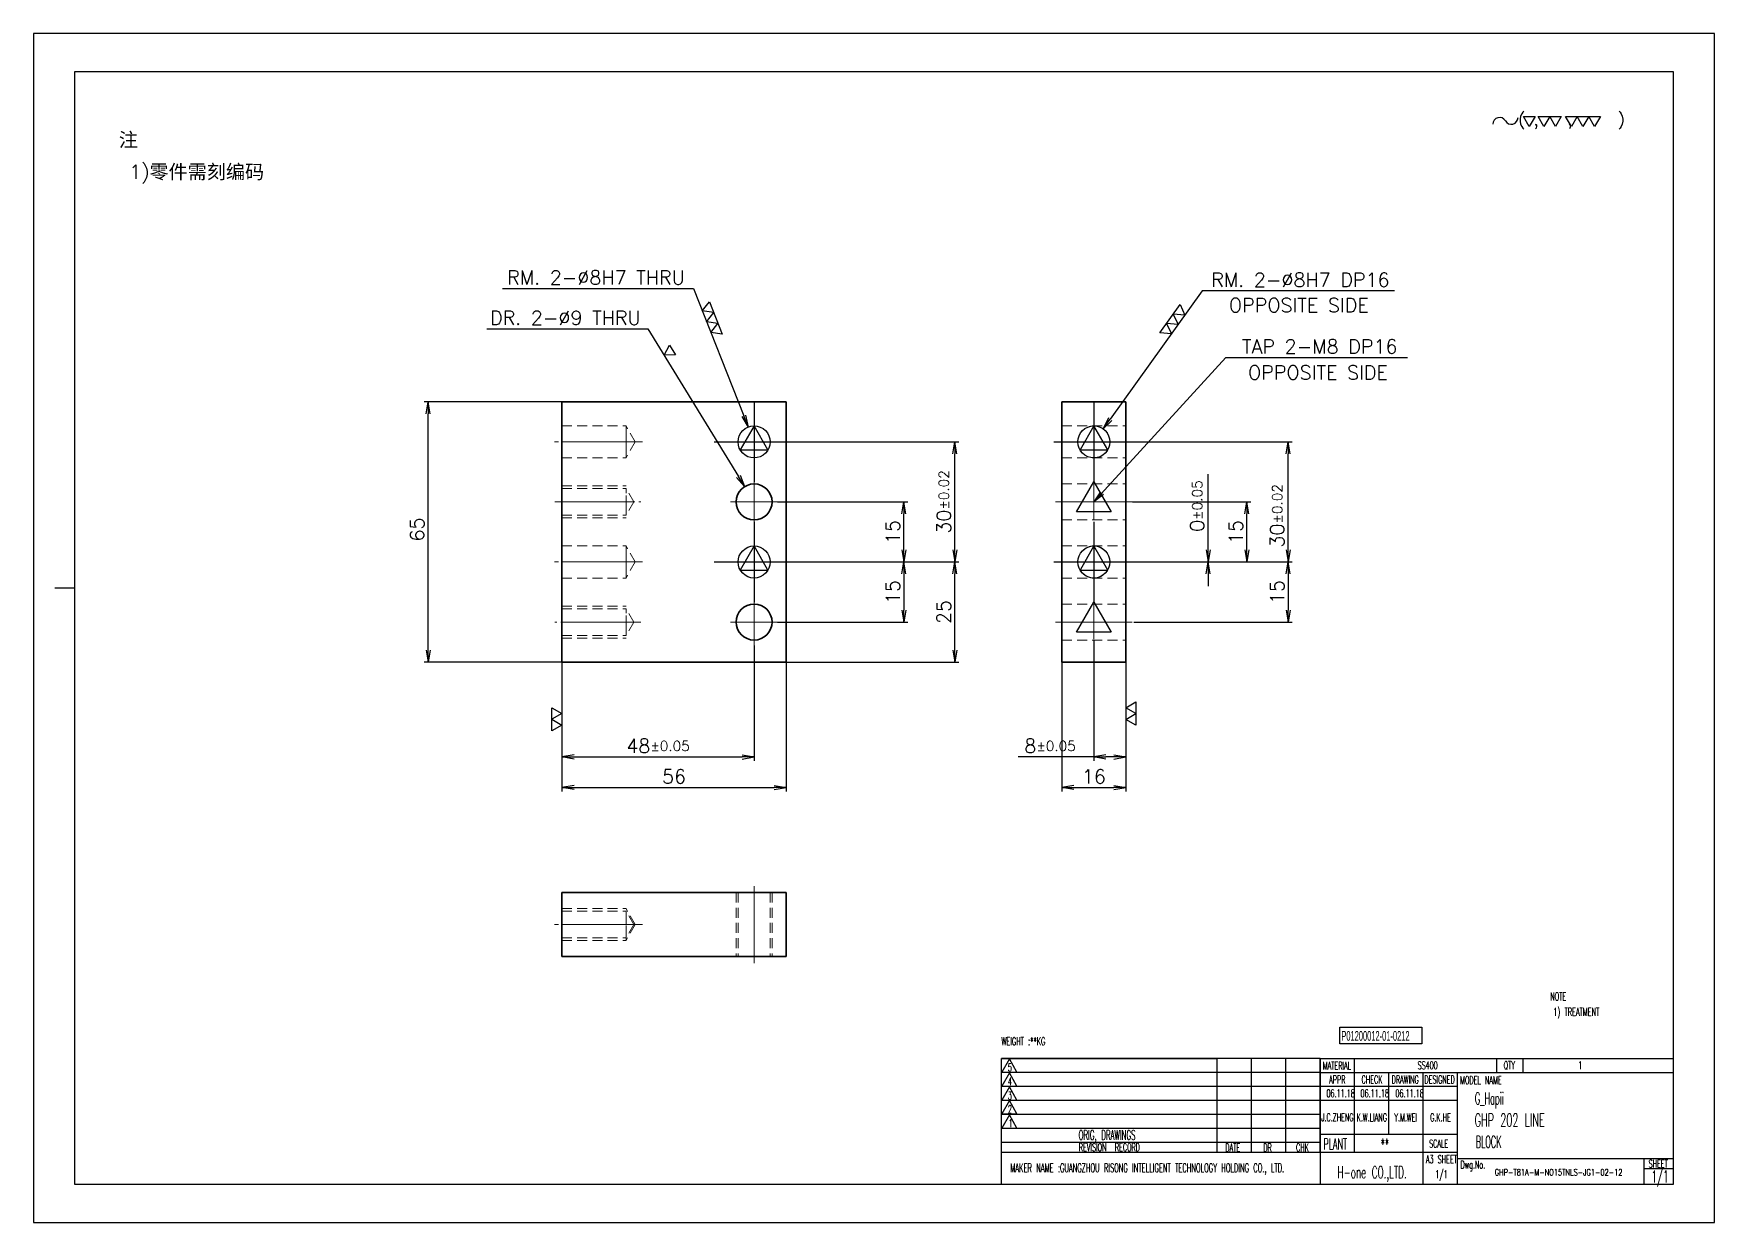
# Model space of a CAD drawing. Header units: millimetres. Extents: x 5606 to 13175, y -3239 to -2051.
# Drawn here: x 12507.2 to 12927.2, y -3239.2 to -2942.2 of the extents above; entities that cross this region are included whole.
import ezdxf
from ezdxf.enums import TextEntityAlignment as Align

# ---------------------------------------------------------------- set-up
doc = ezdxf.new("R2010")
doc.units = ezdxf.units.MM
doc.linetypes.add('CENTER-HOKUTO', pattern=[23, 20, -1, 1, -1])
doc.linetypes.add('HIDDEN-HOKUTO', pattern=[3.8, 2.5, -1.3])
doc.layers.add('AM_7', color=2, linetype='CENTER-HOKUTO', lineweight=30)
doc.layers.add('AM_HID', color=1, linetype='HIDDEN-HOKUTO', lineweight=25)
doc.layers.add('title_frame', color=7, linetype='Continuous')
doc.layers.add('word_dim', color=253, linetype='Continuous')
doc.styles.add('MX_NOTE_STANDARD', font='txt.shx', dxfattribs={"bigfont": 'bigfont.shx'})
doc.styles.get("Standard").update_dxf_attribs({"font": 'romans.shx', "bigfont": 'bigfont.shx'})
doc.dimstyles.new('RS1-1', dxfattribs={"dimtxt": 3.5, "dimasz": 3, "dimexe": 1, "dimexo": 0, "dimgap": 1, "dimtad": 3, "dimdsep": 46, "dimtxsty": 'Standard', "dimblk1": 'OPEN', "dimblk2": 'OPEN', "dimsah": 1, "dimcen": 0, "dimclrd": 256, "dimclre": 256, "dimclrt": 3, "dimazin": 2, "dimtfac": 1, "dimtmove": 0, "dimatfit": 3, "dimldrblk": 'OPEN', "dimfxl": 0, "dimtolj": 1, "dimtzin": 0, "dimarcsym": 0})

# ---------------------------------------------------------------- blocks, each defined once
blk = doc.blocks.new('A$C404331B6')
at = {"layer": 'title_frame'}
for p, q in [((0, -31.5), (0, 0)), ((0, 0), (53.9, 0)), ((79.62, 0), (0, 0)), ((53.9, -23.5), (53.9, 0)), ((62.48, -23.5), (62.48, 0)), ((62.48, -23.5), (62.48, 0)), ((71.05, -23.5), (71.05, 0)), ((71.05, -23.5), (71.05, 0)), ((79.62, 0), (79.62, -31.5)), ((79.62, 0), (167.83, 0)), ((88.2, -23.5), (88.2, 0)), ((123.73, 0), (123.73, -3.5)), ((130.3, 0), (130.3, -3.5)), ((53.9, -3.5), (0, -3.5)), ((79.62, -3.5), (0, -3.5)), ((1.98, -0.12), (0.1, -3.45)), ((0.1, -3.45), (3.86, -3.45)), ((1.98, -3.6), (0.1, -6.92)), ((3.86, -3.45), (1.98, -0.12)), ((3.86, -6.92), (1.98, -3.6)), ((79.62, -3.5), (167.83, -3.5)), ((96.78, -18.9), (96.78, -3.5)), ((105.35, -31.5), (105.35, -3.5)), ((113.92, -31.5), (113.92, -3.5)), ((53.9, -7), (0, -7)), ((79.62, -7), (0, -7)), ((0.1, -6.92), (3.86, -6.92)), ((1.98, -7.13), (0.1, -10.45)), ((3.86, -10.45), (1.98, -7.13)), ((113.92, -7), (79.62, -7)), ((53.9, -10.5), (0, -10.5)), ((79.62, -10.5), (0, -10.5)), ((0.1, -10.45), (3.86, -10.45)), ((1.98, -10.54), (0.1, -13.87)), ((3.86, -13.87), (1.98, -10.54)), ((113.92, -10.5), (79.62, -10.5)), ((53.9, -14), (0, -14)), ((79.62, -14), (0, -14)), ((0.1, -13.87), (3.86, -13.87)), ((1.98, -14.07), (0.1, -17.4)), ((3.86, -17.4), (1.98, -14.07)), ((53.9, -17.5), (0, -17.5)), ((79.62, -17.5), (0, -17.5)), ((53.9, -21), (0, -21)), ((79.62, -21), (0, -21)), ((0.1, -17.4), (3.86, -17.4)), ((79.62, -18.9), (113.92, -18.9)), ((79.62, -23.5), (0, -23.5)), ((113.92, -23.5), (79.62, -23.5)), ((113.92, -25), (167.83, -25)), ((160.48, -25), (160.48, -31.5)), ((160.48, -27.5), (167.83, -27.5)), ((167.83, -31.5), (0, -31.5))]:
    blk.add_line(p, q, dxfattribs=at)
at = {"layer": 'title_frame', "color": 3, "style": 'MX_NOTE_STANDARD', "width": 0.5341}
for s, height, p in [('5', 1.92, (1.59, -3.22)), ('MATERIAL', 1.973, (80.3, -2.79)), ('QTY', 1.973, (125.5, -2.7)), ('4', 1.92, (1.59, -6.7)), ('3', 1.92, (1.59, -10.23)), ('APPR', 1.973, (81.89, -6.26)), ('CHECK', 1.973, (89.99, -6.26)), ('DRAWING', 1.973, (97.51, -6.26)), ('DESIGNED', 1.973, (105.7, -6.26)), ('MODEL NAME', 1.973, (114.63, -6.41)), ('2', 1.92, (1.59, -13.64)), ('1', 1.92, (1.78, -17.17)), ('ORIG, DRAWINGS', 2.4112, (19.27, -20.34)), ('PLANT', 2.74, (80.46, -22.73)), ('SCALE', 1.973, (106.88, -22.28)), ('REVISION  RECORD', 1.9728, (19.32, -23.18)), ('DATE', 1.973, (55.94, -23.26)), ('DR', 1.973, (65.43, -23.27)), ('CHK', 1.973, (73.61, -23.23)), ('MAKER NAME :GUANGZHOU RISONG INTELLIGENT TECHNOLOGY HOLDING CO., LTD.', 2.16, (2.22, -28.43)), ('Dwg.No.', 1.973, (114.71, -27.52)), ('SHEET', 1.973, (161.71, -27.29))]:
    blk.add_text(s, height=height, dxfattribs=at).set_placement(p)
blk = doc.blocks.new('shiage0')
at = {"layer": 'word_dim', "color": 3, "linetype": 'Continuous'}
for centre, start, end in [((1.69, 0), 30, 180), ((4.61, 1.69), 210, 0)]:
    blk.add_arc(centre, 1.69, start, end, dxfattribs=at)
blk = doc.blocks.new('10')
at = {"layer": 'title_frame', "color": 3, "linetype": 'Continuous'}
for points in [[(9.63, 2.65), (8.18, 5.15), (11.07, 5.15)], [(13.31, 2.65), (11.86, 5.15), (17.64, 5.15), (16.2, 2.65), (14.75, 5.15)], [(20.17, 2.65), (18.73, 5.15), (27.4, 5.15), (25.95, 2.65), (24.51, 5.15), (23.06, 2.65), (21.62, 5.15)]]:
    blk.add_lwpolyline(points, close=True, dxfattribs=at)
blk.add_blockref('shiage0', (0.52, 3.24), dxfattribs=at)
blk.add_text('( ,   ,     )', height=3, dxfattribs=at).set_placement((6.84, 2.97))
blk = doc.blocks.new('_Open')
at = {"color": 0, "lineweight": -2}
for p, q in [((-1, 0.17), (0, 0)), ((-1, -0.17), (0, 0)), ((0, 0), (-1, 0))]:
    blk.add_line(p, q, dxfattribs=at)
blk = doc.blocks.new('*D249')
at = {"layer": 'DEFPOINTS', "color": 0, "linetype": 'Continuous', "ltscale": 2}
for p in [(12639.28, -3099.2), (12695.28, -3099.2), (12695.28, -3130.54)]:
    blk.add_point(p, dxfattribs=at)
at = {"layer": 'word_dim', "linetype": 'Continuous', "lineweight": -2, "ltscale": 2}
for p, q in [((12639.28, -3099.2), (12639.28, -3131.54)), ((12695.28, -3099.2), (12695.28, -3131.54)), ((12642.28, -3130.54), (12692.28, -3130.54))]:
    blk.add_line(p, q, dxfattribs=at)
at = {"layer": 'word_dim', "linetype": 'Continuous', "lineweight": -2, "ltscale": 2, "xscale": 3, "yscale": 3, "zscale": 3, "rotation": 180}
blk.add_blockref('_Open', (12639.28, -3130.54), dxfattribs=at)
at = {"layer": 'word_dim', "linetype": 'Continuous', "lineweight": -2, "ltscale": 2, "xscale": 3, "yscale": 3, "zscale": 3}
blk.add_blockref('_Open', (12695.28, -3130.54), dxfattribs=at)
at = {"layer": 'word_dim', "color": 3, "linetype": 'Continuous', "ltscale": 2, "insert": (12667.28, -3127.79), "char_height": 3.5, "attachment_point": 5}
blk.add_mtext('\\A1;56', dxfattribs=at)
blk = doc.blocks.new('*D250')
at = {"layer": 'DEFPOINTS', "color": 0, "linetype": 'Continuous', "ltscale": 2}
for p in [(12605.86, -3034.2), (12639.28, -3034.2), (12639.28, -3099.2)]:
    blk.add_point(p, dxfattribs=at)
at = {"layer": 'word_dim', "linetype": 'Continuous', "lineweight": -2, "ltscale": 2}
for p, q in [((12639.28, -3034.2), (12604.86, -3034.2)), ((12605.86, -3096.2), (12605.86, -3037.2)), ((12639.28, -3099.2), (12604.86, -3099.2))]:
    blk.add_line(p, q, dxfattribs=at)
at = {"layer": 'word_dim', "linetype": 'Continuous', "lineweight": -2, "ltscale": 2, "xscale": 3, "yscale": 3, "zscale": 3}
for p, rotation in [((12605.86, -3034.2), 90), ((12605.86, -3099.2), 270)]:
    blk.add_blockref('_Open', p, dxfattribs=dict(at, rotation=rotation))
at = {"layer": 'word_dim', "color": 3, "linetype": 'Continuous', "ltscale": 2, "insert": (12603.11, -3066.08), "char_height": 3.5, "attachment_point": 5, "rotation": 90}
blk.add_mtext('\\A1;65', dxfattribs=at)
blk = doc.blocks.new('*D251')
at = {"layer": 'DEFPOINTS', "color": 0, "linetype": 'Continuous', "ltscale": 2}
for p in [(12764.2, -3099.2), (12780.2, -3099.2), (12780.2, -3130.54)]:
    blk.add_point(p, dxfattribs=at)
at = {"layer": 'word_dim', "linetype": 'Continuous', "lineweight": -2, "ltscale": 2}
for p, q in [((12764.2, -3099.2), (12764.2, -3131.54)), ((12780.2, -3099.2), (12780.2, -3131.54)), ((12767.2, -3130.54), (12777.2, -3130.54))]:
    blk.add_line(p, q, dxfattribs=at)
at = {"layer": 'word_dim', "linetype": 'Continuous', "lineweight": -2, "ltscale": 2, "xscale": 3, "yscale": 3, "zscale": 3, "rotation": 180}
blk.add_blockref('_Open', (12764.2, -3130.54), dxfattribs=at)
at = {"layer": 'word_dim', "linetype": 'Continuous', "lineweight": -2, "ltscale": 2, "xscale": 3, "yscale": 3, "zscale": 3}
blk.add_blockref('_Open', (12780.2, -3130.54), dxfattribs=at)
at = {"layer": 'word_dim', "color": 3, "linetype": 'Continuous', "ltscale": 2, "insert": (12772.2, -3127.79), "char_height": 3.5, "attachment_point": 5}
blk.add_mtext('\\A1;16', dxfattribs=at)
blk = doc.blocks.new('MARK_8PIN')
at = {"color": 3, "linetype": 'Continuous'}
blk.add_lwpolyline([(0, 4), (-3.46, -2), (3.46, -2)], close=True, dxfattribs=at)
blk.add_circle((0, 0), 4, dxfattribs=at)
blk = doc.blocks.new('MARK_CENTER')
at = {"color": 2, "linetype": 'CENTER-HOKUTO'}
for p, q in [((0, 10), (0, -10)), ((-10, 0), (10, 0))]:
    blk.add_line(p, q, dxfattribs=at)
blk = doc.blocks.new('*D252')
at = {"layer": 'DEFPOINTS', "color": 0, "linetype": 'Continuous', "ltscale": 2}
for p in [(12697.28, -3074.2), (12737.45, -3074.2), (12695.28, -3099.2)]:
    blk.add_point(p, dxfattribs=at)
at = {"layer": 'word_dim', "linetype": 'Continuous', "lineweight": -2, "ltscale": 2}
for p, q in [((12697.28, -3074.2), (12738.45, -3074.2)), ((12737.45, -3096.2), (12737.45, -3077.2)), ((12695.28, -3099.2), (12738.45, -3099.2))]:
    blk.add_line(p, q, dxfattribs=at)
at = {"layer": 'word_dim', "linetype": 'Continuous', "lineweight": -2, "ltscale": 2, "xscale": 3, "yscale": 3, "zscale": 3}
for p, rotation in [((12737.45, -3074.2), 90), ((12737.45, -3099.2), 270)]:
    blk.add_blockref('_Open', p, dxfattribs=dict(at, rotation=rotation))
at = {"layer": 'word_dim', "color": 3, "linetype": 'Continuous', "ltscale": 2, "insert": (12734.7, -3086.7), "char_height": 3.5, "attachment_point": 5, "rotation": 90}
blk.add_mtext('\\A1;25', dxfattribs=at)
blk = doc.blocks.new('*D253')
at = {"layer": 'DEFPOINTS', "color": 0, "linetype": 'Continuous', "ltscale": 2}
for p in [(12697.28, -3044.2), (12737.45, -3044.2), (12697.28, -3074.2)]:
    blk.add_point(p, dxfattribs=at)
at = {"layer": 'word_dim', "linetype": 'Continuous', "lineweight": -2, "ltscale": 2}
for p, q in [((12697.28, -3044.2), (12738.45, -3044.2)), ((12737.45, -3071.2), (12737.45, -3047.2)), ((12697.28, -3074.2), (12738.45, -3074.2))]:
    blk.add_line(p, q, dxfattribs=at)
at = {"layer": 'word_dim', "linetype": 'Continuous', "lineweight": -2, "ltscale": 2, "xscale": 3, "yscale": 3, "zscale": 3}
for p, rotation in [((12737.45, -3044.2), 90), ((12737.45, -3074.2), 270)]:
    blk.add_blockref('_Open', p, dxfattribs=dict(at, rotation=rotation))
at = {"layer": 'word_dim', "color": 3, "linetype": 'Continuous', "ltscale": 2, "insert": (12734.7, -3059.2), "char_height": 3.5, "attachment_point": 5, "rotation": 90}
blk.add_mtext('\\A1;30{\\H0.715x;%%p0.02}', dxfattribs=at)
blk = doc.blocks.new('*D254')
at = {"layer": 'DEFPOINTS', "color": 0, "linetype": 'Continuous', "ltscale": 2}
for p in [(12697.28, -3074.2), (12693.13, -3089.2), (12724.7, -3089.2)]:
    blk.add_point(p, dxfattribs=at)
at = {"layer": 'word_dim', "linetype": 'Continuous', "lineweight": -2, "ltscale": 2}
for p, q in [((12697.28, -3074.2), (12725.7, -3074.2)), ((12724.7, -3077.2), (12724.7, -3086.2)), ((12693.13, -3089.2), (12725.7, -3089.2))]:
    blk.add_line(p, q, dxfattribs=at)
at = {"layer": 'word_dim', "linetype": 'Continuous', "lineweight": -2, "ltscale": 2, "xscale": 3, "yscale": 3, "zscale": 3}
for p, rotation in [((12724.7, -3074.2), 90), ((12724.7, -3089.2), 270)]:
    blk.add_blockref('_Open', p, dxfattribs=dict(at, rotation=rotation))
at = {"layer": 'word_dim', "color": 3, "linetype": 'Continuous', "ltscale": 2, "insert": (12721.95, -3081.7), "char_height": 3.5, "attachment_point": 5, "rotation": 90}
blk.add_mtext('\\A1;15', dxfattribs=at)
blk = doc.blocks.new('*D255')
at = {"layer": 'DEFPOINTS', "color": 0, "linetype": 'Continuous', "ltscale": 2}
for p in [(12693.13, -3059.2), (12724.7, -3059.2), (12697.28, -3074.2)]:
    blk.add_point(p, dxfattribs=at)
at = {"layer": 'word_dim', "linetype": 'Continuous', "lineweight": -2, "ltscale": 2}
for p, q in [((12693.13, -3059.2), (12725.7, -3059.2)), ((12724.7, -3071.2), (12724.7, -3062.2)), ((12697.28, -3074.2), (12725.7, -3074.2))]:
    blk.add_line(p, q, dxfattribs=at)
at = {"layer": 'word_dim', "linetype": 'Continuous', "lineweight": -2, "ltscale": 2, "xscale": 3, "yscale": 3, "zscale": 3}
for p, rotation in [((12724.7, -3059.2), 90), ((12724.7, -3074.2), 270)]:
    blk.add_blockref('_Open', p, dxfattribs=dict(at, rotation=rotation))
at = {"layer": 'word_dim', "color": 3, "linetype": 'Continuous', "ltscale": 2, "insert": (12721.95, -3066.7), "char_height": 3.5, "attachment_point": 5, "rotation": 90}
blk.add_mtext('\\A1;15', dxfattribs=at)
blk = doc.blocks.new('*D256')
at = {"layer": 'DEFPOINTS', "color": 0, "linetype": 'Continuous', "ltscale": 2}
for p in [(12687.28, -3095.05), (12639.28, -3099.2), (12687.28, -3122.92)]:
    blk.add_point(p, dxfattribs=at)
at = {"layer": 'word_dim', "linetype": 'Continuous', "lineweight": -2, "ltscale": 2}
for p, q in [((12687.28, -3095.05), (12687.28, -3123.92)), ((12639.28, -3099.2), (12639.28, -3123.92)), ((12642.28, -3122.92), (12684.28, -3122.92))]:
    blk.add_line(p, q, dxfattribs=at)
at = {"layer": 'word_dim', "linetype": 'Continuous', "lineweight": -2, "ltscale": 2, "xscale": 3, "yscale": 3, "zscale": 3, "rotation": 180}
blk.add_blockref('_Open', (12639.28, -3122.92), dxfattribs=at)
at = {"layer": 'word_dim', "linetype": 'Continuous', "lineweight": -2, "ltscale": 2, "xscale": 3, "yscale": 3, "zscale": 3}
blk.add_blockref('_Open', (12687.28, -3122.92), dxfattribs=at)
at = {"layer": 'word_dim', "color": 3, "linetype": 'Continuous', "ltscale": 2, "insert": (12663.28, -3120.17), "char_height": 3.5, "attachment_point": 5}
blk.add_mtext('\\A1;48{\\H0.715x;%%p0.05}', dxfattribs=at)
blk = doc.blocks.new('*D257')
at = {"layer": 'DEFPOINTS', "color": 0, "linetype": 'Continuous', "ltscale": 2}
for p in [(12685.8, -3040.48), (12688.75, -3047.92)]:
    blk.add_point(p, dxfattribs=at)
at = {"layer": 'word_dim', "linetype": 'Continuous', "lineweight": -2, "ltscale": 2}
for p, q in [((12624.42, -3005.87), (12672.12, -3005.87)), ((12672.12, -3005.87), (12684.7, -3037.69))]:
    blk.add_line(p, q, dxfattribs=at)
at = {"layer": 'word_dim', "linetype": 'Continuous', "lineweight": -2, "ltscale": 2, "xscale": 3, "yscale": 3, "zscale": 3, "rotation": 291.5754808541567}
blk.add_blockref('_Open', (12685.8, -3040.48), dxfattribs=at)
at = {"layer": 'word_dim', "color": 3, "linetype": 'Continuous', "ltscale": 2, "insert": (12647.77, -3003.12), "char_height": 3.5, "attachment_point": 5}
blk.add_mtext('\\A1;RM. 2-∅8H7 THRU', dxfattribs=at)
blk = doc.blocks.new('shiage3')
at = {"layer": 'word_dim', "color": 3, "linetype": 'Continuous'}
for p, q in [((-1.44, 2.5), (7.22, 2.5)), ((0, 0), (-1.44, 2.5)), ((1.44, 2.5), (0, 0)), ((2.89, 0), (1.44, 2.5)), ((4.33, 2.5), (2.89, 0)), ((5.77, 0), (4.33, 2.5)), ((7.22, 2.5), (5.77, 0))]:
    blk.add_line(p, q, dxfattribs=at)
blk = doc.blocks.new('*D258')
at = {"layer": 'DEFPOINTS', "color": 0, "linetype": 'Continuous', "ltscale": 2}
for p in [(12684.92, -3055.37), (12689.63, -3063.04)]:
    blk.add_point(p, dxfattribs=at)
at = {"layer": 'word_dim', "linetype": 'Continuous', "lineweight": -2, "ltscale": 2}
for p, q in [((12620.52, -3015.93), (12660.72, -3015.93)), ((12660.72, -3015.93), (12683.35, -3052.81))]:
    blk.add_line(p, q, dxfattribs=at)
at = {"layer": 'word_dim', "linetype": 'Continuous', "lineweight": -2, "ltscale": 2, "xscale": 3, "yscale": 3, "zscale": 3, "rotation": 301.5414257132066}
blk.add_blockref('_Open', (12684.92, -3055.37), dxfattribs=at)
at = {"layer": 'word_dim', "color": 3, "linetype": 'Continuous', "ltscale": 2, "insert": (12640.12, -3013.18), "char_height": 3.5, "attachment_point": 5}
blk.add_mtext('\\A1;DR. 2-∅9 THRU', dxfattribs=at)
blk = doc.blocks.new('shiage1')
at = {"layer": 'word_dim', "color": 3, "linetype": 'Continuous'}
for p, q in [((0, 0), (-1.44, 2.5)), ((-1.44, 2.5), (1.44, 2.5)), ((1.44, 2.5), (0, 0))]:
    blk.add_line(p, q, dxfattribs=at)
blk = doc.blocks.new('MARK_M8BOLT')
at = {"color": 3, "linetype": 'Continuous'}
for p, q in [((-2.17, -1.25), (0, 2.5)), ((0, 2.5), (2.17, -1.25)), ((2.17, -1.25), (-2.17, -1.25))]:
    blk.add_line(p, q, dxfattribs=at)
blk = doc.blocks.new('*D259')
at = {"layer": 'DEFPOINTS', "color": 0, "linetype": 'Continuous', "ltscale": 2}
for p in [(12772.2, -3093.7), (12780.2, -3099.2), (12772.2, -3122.92)]:
    blk.add_point(p, dxfattribs=at)
at = {"layer": 'word_dim', "linetype": 'Continuous', "lineweight": -2, "ltscale": 2}
for p, q in [((12772.2, -3093.7), (12772.2, -3123.92)), ((12780.2, -3099.2), (12780.2, -3123.92)), ((12772.2, -3122.92), (12753.28, -3122.92)), ((12777.2, -3122.92), (12775.2, -3122.92))]:
    blk.add_line(p, q, dxfattribs=at)
at = {"layer": 'word_dim', "linetype": 'Continuous', "lineweight": -2, "ltscale": 2, "xscale": 3, "yscale": 3, "zscale": 3, "rotation": 180}
blk.add_blockref('_Open', (12772.2, -3122.92), dxfattribs=at)
at = {"layer": 'word_dim', "linetype": 'Continuous', "lineweight": -2, "ltscale": 2, "xscale": 3, "yscale": 3, "zscale": 3}
blk.add_blockref('_Open', (12780.2, -3122.92), dxfattribs=at)
at = {"layer": 'word_dim', "color": 3, "linetype": 'Continuous', "ltscale": 2, "insert": (12761.24, -3120.17), "char_height": 3.5, "attachment_point": 5}
blk.add_mtext('\\A1;8{\\H0.715x;%%p0.05}', dxfattribs=at)
blk = doc.blocks.new('*D260')
at = {"layer": 'DEFPOINTS', "color": 0, "linetype": 'Continuous', "ltscale": 2}
for p in [(12781.8, -3074.2), (12781.8, -3074.2), (12800.76, -3074.2)]:
    blk.add_point(p, dxfattribs=at)
at = {"layer": 'word_dim', "linetype": 'Continuous', "lineweight": -2, "ltscale": 2}
for p, q in [((12800.76, -3071.2), (12800.76, -3052.29)), ((12781.8, -3074.2), (12801.76, -3074.2)), ((12781.8, -3074.2), (12801.76, -3074.2)), ((12800.76, -3077.2), (12800.76, -3080.2))]:
    blk.add_line(p, q, dxfattribs=at)
at = {"layer": 'word_dim', "linetype": 'Continuous', "lineweight": -2, "ltscale": 2, "xscale": 3, "yscale": 3, "zscale": 3}
for rotation in [270, 90]:
    blk.add_blockref('_Open', (12800.76, -3074.2), dxfattribs=dict(at, rotation=rotation))
at = {"layer": 'word_dim', "color": 3, "linetype": 'Continuous', "ltscale": 2, "insert": (12798.01, -3060.24), "char_height": 3.5, "attachment_point": 5, "rotation": 90}
blk.add_mtext('\\A1;0{\\H0.715x;%%p0.05}', dxfattribs=at)
blk = doc.blocks.new('*D261')
at = {"layer": 'DEFPOINTS', "color": 0, "linetype": 'Continuous', "ltscale": 2}
for p in [(12782.2, -3044.2), (12820.77, -3044.2), (12782.2, -3074.2)]:
    blk.add_point(p, dxfattribs=at)
at = {"layer": 'word_dim', "linetype": 'Continuous', "lineweight": -2, "ltscale": 2}
for p, q in [((12782.2, -3044.2), (12821.77, -3044.2)), ((12820.77, -3071.2), (12820.77, -3047.2)), ((12782.2, -3074.2), (12821.77, -3074.2))]:
    blk.add_line(p, q, dxfattribs=at)
at = {"layer": 'word_dim', "linetype": 'Continuous', "lineweight": -2, "ltscale": 2, "xscale": 3, "yscale": 3, "zscale": 3}
for p, rotation in [((12820.77, -3044.2), 90), ((12820.77, -3074.2), 270)]:
    blk.add_blockref('_Open', p, dxfattribs=dict(at, rotation=rotation))
at = {"layer": 'word_dim', "color": 3, "linetype": 'Continuous', "ltscale": 2, "insert": (12818.02, -3062.67), "char_height": 3.5, "attachment_point": 5, "rotation": 90}
blk.add_mtext('\\A1;30{\\H0.715x;%%p0.02}', dxfattribs=at)
blk = doc.blocks.new('*D262')
at = {"layer": 'DEFPOINTS', "color": 0, "linetype": 'Continuous', "ltscale": 2}
for p in [(12781.8, -3059.2), (12810.39, -3059.2), (12781.8, -3074.2)]:
    blk.add_point(p, dxfattribs=at)
at = {"layer": 'word_dim', "linetype": 'Continuous', "lineweight": -2, "ltscale": 2}
for p, q in [((12781.8, -3059.2), (12811.39, -3059.2)), ((12810.39, -3071.2), (12810.39, -3062.2)), ((12781.8, -3074.2), (12811.39, -3074.2))]:
    blk.add_line(p, q, dxfattribs=at)
at = {"layer": 'word_dim', "linetype": 'Continuous', "lineweight": -2, "ltscale": 2, "xscale": 3, "yscale": 3, "zscale": 3}
for p, rotation in [((12810.39, -3059.2), 90), ((12810.39, -3074.2), 270)]:
    blk.add_blockref('_Open', p, dxfattribs=dict(at, rotation=rotation))
at = {"layer": 'word_dim', "color": 3, "linetype": 'Continuous', "ltscale": 2, "insert": (12807.64, -3066.7), "char_height": 3.5, "attachment_point": 5, "rotation": 90}
blk.add_mtext('\\A1;15', dxfattribs=at)
blk = doc.blocks.new('*D263')
at = {"layer": 'DEFPOINTS', "color": 0, "linetype": 'Continuous', "ltscale": 2}
for p in [(12774.53, -3040.95), (12769.87, -3047.45)]:
    blk.add_point(p, dxfattribs=at)
at = {"layer": 'word_dim', "linetype": 'Continuous', "lineweight": -2, "ltscale": 2}
for p, q in [((12799.27, -3006.46), (12776.28, -3038.51)), ((12847.3, -3006.46), (12799.27, -3006.46))]:
    blk.add_line(p, q, dxfattribs=at)
at = {"layer": 'word_dim', "linetype": 'Continuous', "lineweight": -2, "ltscale": 2, "xscale": 3, "yscale": 3, "zscale": 3, "rotation": 234.3442017058499}
blk.add_blockref('_Open', (12774.53, -3040.95), dxfattribs=at)
at = {"layer": 'word_dim', "color": 3, "linetype": 'Continuous', "ltscale": 2, "insert": (12823.79, -3003.71), "char_height": 3.5, "attachment_point": 5}
blk.add_mtext('\\A1;RM. 2-∅8H7 DP16', dxfattribs=at)
blk = doc.blocks.new('*D287')
at = {"layer": 'DEFPOINTS', "color": 0, "linetype": 'Continuous', "ltscale": 2}
for p in [(12782.2, -3074.2), (12782.2, -3089.2), (12820.77, -3089.2)]:
    blk.add_point(p, dxfattribs=at)
at = {"layer": 'word_dim', "linetype": 'Continuous', "lineweight": -2, "ltscale": 2}
for p, q in [((12782.2, -3074.2), (12821.77, -3074.2)), ((12820.77, -3077.2), (12820.77, -3086.2)), ((12782.2, -3089.2), (12821.77, -3089.2))]:
    blk.add_line(p, q, dxfattribs=at)
at = {"layer": 'word_dim', "linetype": 'Continuous', "lineweight": -2, "ltscale": 2, "xscale": 3, "yscale": 3, "zscale": 3}
for p, rotation in [((12820.77, -3074.2), 90), ((12820.77, -3089.2), 270)]:
    blk.add_blockref('_Open', p, dxfattribs=dict(at, rotation=rotation))
at = {"layer": 'word_dim', "color": 3, "linetype": 'Continuous', "ltscale": 2, "insert": (12818.02, -3081.7), "char_height": 3.5, "attachment_point": 5, "rotation": 90}
blk.add_mtext('\\A1;15', dxfattribs=at)

msp = doc.modelspace()

# ---------------------------------------------------------------- linework, layer by layer
at = {"color": 7, "lineweight": 35}
for p, q in [((12639.276, -3034.202), (12639.276, -3099.202)), ((12695.276, -3034.202), (12639.276, -3034.202)), ((12695.276, -3099.202), (12695.276, -3034.202)), ((12764.197, -3099.202), (12764.197, -3034.202)), ((12780.197, -3099.202), (12780.197, -3034.202)), ((12639.276, -3099.202), (12695.276, -3099.202)), ((12639.276, -3156.791), (12695.276, -3156.791)), ((12639.276, -3172.791), (12695.276, -3172.791))]:
    msp.add_line(p, q, dxfattribs=at)
at = {"color": 7, "lineweight": 35, "ltscale": 0.4}
for p, q in [((12780.197, -3034.202), (12764.197, -3034.202)), ((12780.197, -3099.202), (12764.197, -3099.202)), ((12639.276, -3172.791), (12639.276, -3156.791)), ((12695.276, -3172.791), (12695.276, -3156.791))]:
    msp.add_line(p, q, dxfattribs=at)
at = {"color": 7, "lineweight": 35}
for centre in [(12687.276, -3059.202), (12687.276, -3089.202)]:
    msp.add_circle(centre, 4.5, dxfattribs=at)
at = {"layer": 'AM_7', "color": 2, "lineweight": 13}
for p, q in [((12772.197, -3039.002), (12772.197, -3049.402)), ((12659.416, -3044.202), (12637.445, -3044.202)), ((12762.597, -3044.202), (12781.798, -3044.202)), ((12777.397, -3044.202), (12766.997, -3044.202)), ((12687.276, -3053.352), (12687.276, -3065.052)), ((12772.197, -3054.882), (12772.197, -3063.523)), ((12637.484, -3059.202), (12658.987, -3059.202)), ((12693.126, -3059.202), (12681.426, -3059.202)), ((12762.597, -3059.202), (12781.798, -3059.202)), ((12776.518, -3059.202), (12767.877, -3059.202)), ((12772.197, -3069.002), (12772.197, -3079.402)), ((12659.416, -3074.202), (12637.445, -3074.202)), ((12762.597, -3074.202), (12781.798, -3074.202)), ((12777.397, -3074.202), (12766.997, -3074.202)), ((12687.276, -3083.352), (12687.276, -3095.052)), ((12772.197, -3084.882), (12772.197, -3093.523)), ((12658.987, -3089.202), (12637.484, -3089.202)), ((12693.126, -3089.202), (12681.426, -3089.202)), ((12762.597, -3089.202), (12781.798, -3089.202)), ((12776.518, -3089.202), (12767.877, -3089.202)), ((12687.276, -3155.191), (12687.276, -3174.392)), ((12659.416, -3164.791), (12637.445, -3164.791))]:
    msp.add_line(p, q, dxfattribs=at)
at = {"layer": 'AM_HID', "color": 1, "lineweight": 13}
for p, q in [((12639.276, -3040.202), (12655.276, -3040.202)), ((12655.276, -3046.12), (12655.276, -3040.202)), ((12657.585, -3044.202), (12655.276, -3040.202)), ((12764.197, -3040.202), (12780.197, -3040.202)), ((12655.276, -3048.202), (12655.276, -3042.284)), ((12657.585, -3044.202), (12655.276, -3048.202)), ((12639.276, -3048.202), (12655.276, -3048.202)), ((12764.197, -3048.202), (12780.197, -3048.202)), ((12639.276, -3055.202), (12655.276, -3055.202)), ((12639.276, -3055.879), (12655.276, -3055.879)), ((12655.276, -3060.796), (12655.276, -3055.879)), ((12657.195, -3059.202), (12655.276, -3055.879)), ((12764.197, -3054.702), (12780.197, -3054.702)), ((12655.276, -3062.526), (12655.276, -3057.609)), ((12657.195, -3059.202), (12655.276, -3062.526)), ((12639.276, -3062.526), (12655.276, -3062.526)), ((12639.276, -3063.202), (12655.276, -3063.202)), ((12764.197, -3063.702), (12780.197, -3063.702)), ((12639.276, -3070.202), (12655.276, -3070.202)), ((12655.276, -3076.12), (12655.276, -3070.202)), ((12657.585, -3074.202), (12655.276, -3070.202)), ((12655.276, -3078.202), (12655.276, -3072.284)), ((12657.585, -3074.202), (12655.276, -3078.202)), ((12764.197, -3070.202), (12780.197, -3070.202)), ((12639.276, -3078.202), (12655.276, -3078.202)), ((12764.197, -3078.202), (12780.197, -3078.202)), ((12639.276, -3085.202), (12655.276, -3085.202)), ((12639.276, -3085.879), (12655.276, -3085.879)), ((12655.276, -3090.796), (12655.276, -3085.879)), ((12657.195, -3089.202), (12655.276, -3085.879)), ((12764.197, -3084.702), (12780.197, -3084.702)), ((12655.276, -3092.526), (12655.276, -3087.609)), ((12657.195, -3089.202), (12655.276, -3092.526)), ((12639.276, -3092.526), (12655.276, -3092.526)), ((12639.276, -3093.202), (12655.276, -3093.202)), ((12764.197, -3093.702), (12780.197, -3093.702)), ((12682.776, -3156.791), (12682.776, -3172.791)), ((12682.776, -3156.791), (12682.776, -3172.791)), ((12683.276, -3156.791), (12683.276, -3172.791)), ((12683.276, -3156.791), (12683.276, -3172.791)), ((12691.276, -3156.791), (12691.276, -3172.791)), ((12691.276, -3156.791), (12691.276, -3172.791)), ((12691.776, -3156.791), (12691.776, -3172.791)), ((12691.776, -3156.791), (12691.776, -3172.791)), ((12639.276, -3160.791), (12655.276, -3160.791)), ((12639.276, -3160.791), (12655.276, -3160.791)), ((12639.276, -3160.791), (12655.276, -3160.791)), ((12639.276, -3160.791), (12655.276, -3160.791)), ((12639.276, -3161.468), (12655.276, -3161.468)), ((12639.276, -3161.468), (12655.276, -3161.468)), ((12655.276, -3168.301), (12655.276, -3160.791)), ((12655.276, -3168.301), (12655.276, -3160.791)), ((12657.585, -3164.791), (12655.276, -3160.791)), ((12657.585, -3164.791), (12655.276, -3160.791)), ((12655.276, -3168.791), (12655.276, -3161.281)), ((12655.276, -3168.791), (12655.276, -3161.281)), ((12655.276, -3167.708), (12655.276, -3161.468)), ((12655.276, -3167.708), (12655.276, -3161.468)), ((12657.195, -3164.791), (12655.276, -3161.468)), ((12657.195, -3164.791), (12655.276, -3161.468)), ((12655.276, -3168.115), (12655.276, -3161.874)), ((12655.276, -3168.115), (12655.276, -3161.874)), ((12657.195, -3164.791), (12655.276, -3168.115)), ((12657.195, -3164.791), (12655.276, -3168.115)), ((12657.585, -3164.791), (12655.276, -3168.791)), ((12657.585, -3164.791), (12655.276, -3168.791)), ((12639.276, -3168.115), (12655.276, -3168.115)), ((12639.276, -3168.115), (12655.276, -3168.115)), ((12639.276, -3168.791), (12655.276, -3168.791)), ((12639.276, -3168.791), (12655.276, -3168.791)), ((12639.276, -3168.791), (12655.276, -3168.791)), ((12639.276, -3168.791), (12655.276, -3168.791))]:
    msp.add_line(p, q, dxfattribs=at)
for centre in [(12772.197, -3044.202), (12772.197, -3074.202)]:
    msp.add_circle(centre, 4, dxfattribs=at)
at = {"layer": 'title_frame'}
for p, q in [((12512.57, -3080.693), (12517.57, -3080.693)), ((12833.617, -3190.42), (12854.145, -3190.42)), ((12833.617, -3194.62), (12833.617, -3190.42)), ((12854.145, -3190.42), (12854.145, -3194.62)), ((12854.145, -3194.62), (12833.617, -3194.62)), ((12828.72, -3198.23), (12828.72, -3201.73)), ((12828.72, -3221.73), (12828.72, -3198.23)), ((12828.72, -3198.23), (12828.72, -3229.73)), ((12916.92, -3229.73), (12863.02, -3229.73)), ((12916.92, -3229.73), (12863.02, -3229.73))]:
    msp.add_line(p, q, dxfattribs=at)
at = {"layer": 'title_frame', "color": 4}
msp.add_lwpolyline([(12927.245, -2942.193), (12507.245, -2942.193), (12507.245, -3239.193), (12927.245, -3239.193)], close=True, dxfattribs=at)
at = {"layer": 'title_frame'}
msp.add_lwpolyline([(12517.57, -2951.655), (12916.92, -2951.655), (12916.92, -3229.73), (12517.57, -3229.73)], close=True, dxfattribs=at)
at = {"layer": 'word_dim', "color": 3, "linetype": 'Continuous', "ltscale": 2}
for points in [[(12639.276, -3114.952), (12636.773, -3116.397), (12636.773, -3110.617), (12639.276, -3112.062), (12636.773, -3113.507)], [(12780.197, -3110.625), (12782.7, -3109.18), (12782.7, -3114.96), (12780.197, -3113.515), (12782.7, -3112.07)]]:
    msp.add_lwpolyline(points, close=True, dxfattribs=at)

# ---------------------------------------------------------------- block references
at = {"layer": 'word_dim', "linetype": 'Continuous', "ltscale": 2}
msp.add_blockref('10', (12871.352, -2968.072), dxfattribs=at)
at = {"layer": 'word_dim', "color": 3, "linetype": 'Continuous', "ltscale": 2}
for name, p, rotation in [('shiage3', (12674.34, -3011.488), 291.5754808541471), ('shiage3', (12791.545, -3017.233), 54.34420170585388), ('shiage1', (12664.784, -3022.558), 301.5414257132288)]:
    msp.add_blockref(name, p, dxfattribs=dict(at, rotation=rotation))
at = {"layer": 'word_dim', "color": 3, "linetype": 'CENTER-HOKUTO', "ltscale": 2}
for p in [(12687.276, -3044.202), (12772.197, -3044.202), (12687.276, -3074.202), (12772.197, -3074.202)]:
    msp.add_blockref('MARK_CENTER', p, dxfattribs=at)
at = {"layer": 'word_dim', "color": 3, "linetype": 'Continuous', "ltscale": 2}
for p in [(12687.276, -3044.202), (12772.197, -3044.202), (12687.276, -3074.202), (12772.197, -3074.202)]:
    msp.add_blockref('MARK_8PIN', p, dxfattribs=at)
at = {"layer": 'word_dim', "linetype": 'Continuous', "ltscale": 2, "xscale": 2, "yscale": 2, "zscale": 2}
for p in [(12772.197, -3059.202), (12772.197, -3089.202)]:
    msp.add_blockref('MARK_M8BOLT', p, dxfattribs=at)
at = {"layer": 'word_dim', "ltscale": 2}
msp.add_blockref('A$C404331B6', (12749.095, -3198.23), dxfattribs=at)

# ---------------------------------------------------------------- texts
at = {"ltscale": 2, "char_height": 3.5, "attachment_point": 1}
for s, insert, width in [('{\\fSimSun|b0|i0|c134|p2;\\C3;注}', (12528.537, -2966.95), 10.36469), ('{\\Fromans,bigfont|c134;\\C3;1)\\fSimSun|b0|i0|c134|p2;零件需刻编码}', (12531.102, -2974.957), 96.90613)]:
    msp.add_mtext(s, dxfattribs=dict(at, insert=insert, width=width))
at = {"linetype": 'Continuous', "insert": (12867.398, -3208.71), "char_height": 3, "width": 50.9, "attachment_point": 4}
msp.add_mtext('{\\W0.5;\\C3;G_Hapii }', dxfattribs=at)
at = {"color": 3, "linetype": 'Continuous', "insert": (12872.353, -3225.868), "char_height": 1.6, "width": 37.13137, "attachment_point": 1}
msp.add_mtext('{\\W0.65;GHP-T81A-M-NO15TNLS-JG1-02-12}', dxfattribs=at)
at = {"layer": 'title_frame', "color": 3, "style": 'MX_NOTE_STANDARD'}
for s, height, width, p in [('NOTE', 2, 0.5341, (12886.224, -3183.731)), ('1) TREATMENT', 2, 0.5341, (12887.002, -3187.627)), ('WEIGHT :**KG ', 1.96, 0.545, (12749.12, -3194.914)), ('SS400', 1.9728, 0.5341, (12853.094, -3200.932)), ('1', 1.973, 0.5341, (12893.221, -3200.932)), ('06.11.18', 1.9, 0.5341, (12830.307, -3207.906)), ('06.11.18', 1.9, 0.5341, (12838.819, -3207.906)), ('06.11.18', 1.9, 0.5341, (12847.537, -3207.906)), ('GHP 202 LINE', 3.3, 0.5341, (12867.359, -3215.279)), ('**', 2.74, 0.5341, (12843.913, -3220.961)), ('BLOCK', 2.94, 0.5, (12867.607, -3220.543)), ('H-one CO.,LTD.', 3, 0.5341, (12833.076, -3228.181)), ('A3 SHEET', 1.9728, 0.5341, (12855.15, -3224.407)), ('1/1', 1.9728, 0.5341, (12857.502, -3228.161)), ('1/1', 3, 0.5341, (12911.527, -3229.255))]:
    msp.add_text(s, height=height, dxfattribs=dict(at, width=width)).set_placement(p)
at = {"layer": 'title_frame', "color": 3, "style": 'MX_NOTE_STANDARD', "width": 0.5341}
for s, p in [('J.C.ZHENG', (12833.052, -3214.524)), ('K.W.LIANG', (12841.647, -3214.545)), ('Y.M.WEI', (12850.127, -3214.542)), ('G.K.HE', (12858.797, -3214.545))]:
    msp.add_text(s, height=1.9728, dxfattribs=at).set_placement(p, align=Align.BOTTOM_CENTER)
at = {"layer": 'title_frame', "color": 3, "insert": (12834.031, -3191.376), "char_height": 2.45, "width": 4.1107, "attachment_point": 1, "style": 'MX_NOTE_STANDARD'}
msp.add_mtext('{\\f3 of 9 Barcode|b0|i0|c0|p82;\\W0.5;P01200012-01-0212}', dxfattribs=at)
at = {"layer": 'word_dim', "linetype": 'Continuous', "ltscale": 2, "char_height": 3.5, "width": 70.69529, "attachment_point": 1}
for insert in [(12805.923, -3008.27), (12810.699, -3025.146)]:
    msp.add_mtext('\\pt42;{\\C3;OPPOSITE SIDE}', dxfattribs=dict(at, insert=insert))
at = {"layer": 'word_dim', "color": 3, "linetype": 'Continuous', "ltscale": 2, "insert": (12809.198, -3022.107), "char_height": 3.5, "attachment_point": 7}
msp.add_mtext('TAP 2-M8 DP16', dxfattribs=at)

# ---------------------------------------------------------------- dimensions: what is measured, and where the dimension line sits
at = {"layer": 'word_dim', "linetype": 'Continuous', "ltscale": 2}
for p1, p2, text, picture, middle in [((12688.747, -3047.922), (12685.805, -3040.482), 'RM. 2-<>H7 THRU', '*D257', (12647.768, -3005.869)), ((12769.866, -3047.452), (12774.529, -3040.952), 'RM. 2-<>H7 DP16', '*D263', (12823.788, -3006.464)), ((12689.63, -3063.037), (12684.922, -3055.367), 'DR. 2-<> THRU', '*D258', (12640.117, -3015.932))]:
    dim = msp.add_diameter_dim_2p(p1=p1, p2=p2, text=text, dimstyle='RS1-1', override={"dimtoh": 1, "dimtofl": 0}, dxfattribs=at)
    dim.commit()
    dim.dimension.update_dxf_attribs({"geometry": picture, "text_midpoint": middle, "dimtype": 163})
dim = msp.add_linear_dim(base=(12605.856, -3034.202), p1=(12639.276, -3099.202), p2=(12639.276, -3034.202), angle=90, dimstyle='RS1-1', dxfattribs=at)
dim.commit()
dim.dimension.update_dxf_attribs({"geometry": '*D250', "text_midpoint": (12605.856, -3066.078), "dimtype": 160})
dim = msp.add_linear_dim(base=(12737.454, -3044.202), p1=(12697.276, -3074.202), p2=(12697.276, -3044.202), angle=90, text='<>{\\H0.715x;%%p0.02}', dimstyle='RS1-1', dxfattribs=at)
dim.commit()
dim.dimension.update_dxf_attribs({"geometry": '*D253', "text_midpoint": (12734.704, -3059.202)})
for base, p1, p2, text, picture, middle in [((12820.77, -3044.202), (12782.197, -3074.202), (12782.197, -3044.202), '<>{\\H0.715x;%%p0.02}', '*D261', (12820.77, -3062.667)), ((12800.764588738, -3074.202178421), (12781.79750159, -3074.202178421), (12781.79750159, -3074.202178421), '<>{\\H0.715x;%%p0.05}', '*D260', (12800.764588738, -3060.244261754))]:
    dim = msp.add_linear_dim(base=base, p1=p1, p2=p2, angle=90, text=text, dimstyle='RS1-1', dxfattribs=at)
    dim.commit()
    dim.dimension.update_dxf_attribs({"geometry": picture, "text_midpoint": middle, "dimtype": 160})
for base, p1, p2, picture, middle in [((12724.705, -3059.202), (12697.276, -3074.202), (12693.126, -3059.202), '*D255', (12721.955, -3066.702)), ((12810.386, -3059.202), (12781.798, -3074.202), (12781.798, -3059.202), '*D262', (12807.636, -3066.702)), ((12724.705, -3089.202), (12697.276, -3074.202), (12693.126, -3089.202), '*D254', (12721.955, -3081.702)), ((12737.454, -3074.202), (12695.276, -3099.202), (12697.276, -3074.202), '*D252', (12734.704, -3086.702))]:
    dim = msp.add_linear_dim(base=base, p1=p1, p2=p2, angle=90, dimstyle='RS1-1', dxfattribs=at)
    dim.commit()
    dim.dimension.update_dxf_attribs({"geometry": picture, "text_midpoint": middle})
at = {"layer": 'word_dim', "color": 3, "linetype": 'Continuous', "ltscale": 2}
dim = msp.add_linear_dim(base=(12820.77, -3089.202), p1=(12782.197, -3074.202), p2=(12782.197, -3089.202), angle=90, dimstyle='RS1-1', dxfattribs=at)
dim.commit()
dim.dimension.update_dxf_attribs({"geometry": '*D287', "text_midpoint": (12818.02, -3081.702)})
at = {"layer": 'word_dim', "linetype": 'Continuous', "ltscale": 2}
for base, p1, p2, picture, middle in [((12687.276, -3122.924), (12639.276, -3099.202), (12687.276, -3095.052), '*D256', (12663.276, -3120.174)), ((12772.197, -3122.924), (12780.197, -3099.202), (12772.197, -3093.702), '*D259', (12761.239, -3120.174))]:
    dim = msp.add_linear_dim(base=base, p1=p1, p2=p2, text='<>{\\H0.715x;%%p0.05}', dimstyle='RS1-1', dxfattribs=at)
    dim.commit()
    dim.dimension.update_dxf_attribs({"geometry": picture, "text_midpoint": middle})
for base, p1, p2, picture, middle in [((12695.276, -3130.538), (12639.276, -3099.202), (12695.276, -3099.202), '*D249', (12667.276, -3127.788)), ((12780.197, -3130.538), (12764.197, -3099.202), (12780.197, -3099.202), '*D251', (12772.197, -3127.788))]:
    dim = msp.add_linear_dim(base=base, p1=p1, p2=p2, dimstyle='RS1-1', dxfattribs=at)
    dim.commit()
    dim.dimension.update_dxf_attribs({"geometry": picture, "text_midpoint": middle})

# ---------------------------------------------------------------- leaders
at = {"layer": 'word_dim', "linetype": 'Continuous', "ltscale": 2, "annotation_type": 0, "has_hookline": 1, "hookline_direction": 0, "text_width": 41.367}
msp.add_leader([(12772.197, -3059.202), (12805.198, -3023.107), (12808.198, -3023.107)], dimstyle='RS1-1', dxfattribs=at)

doc.saveas('drawing.dxf')
